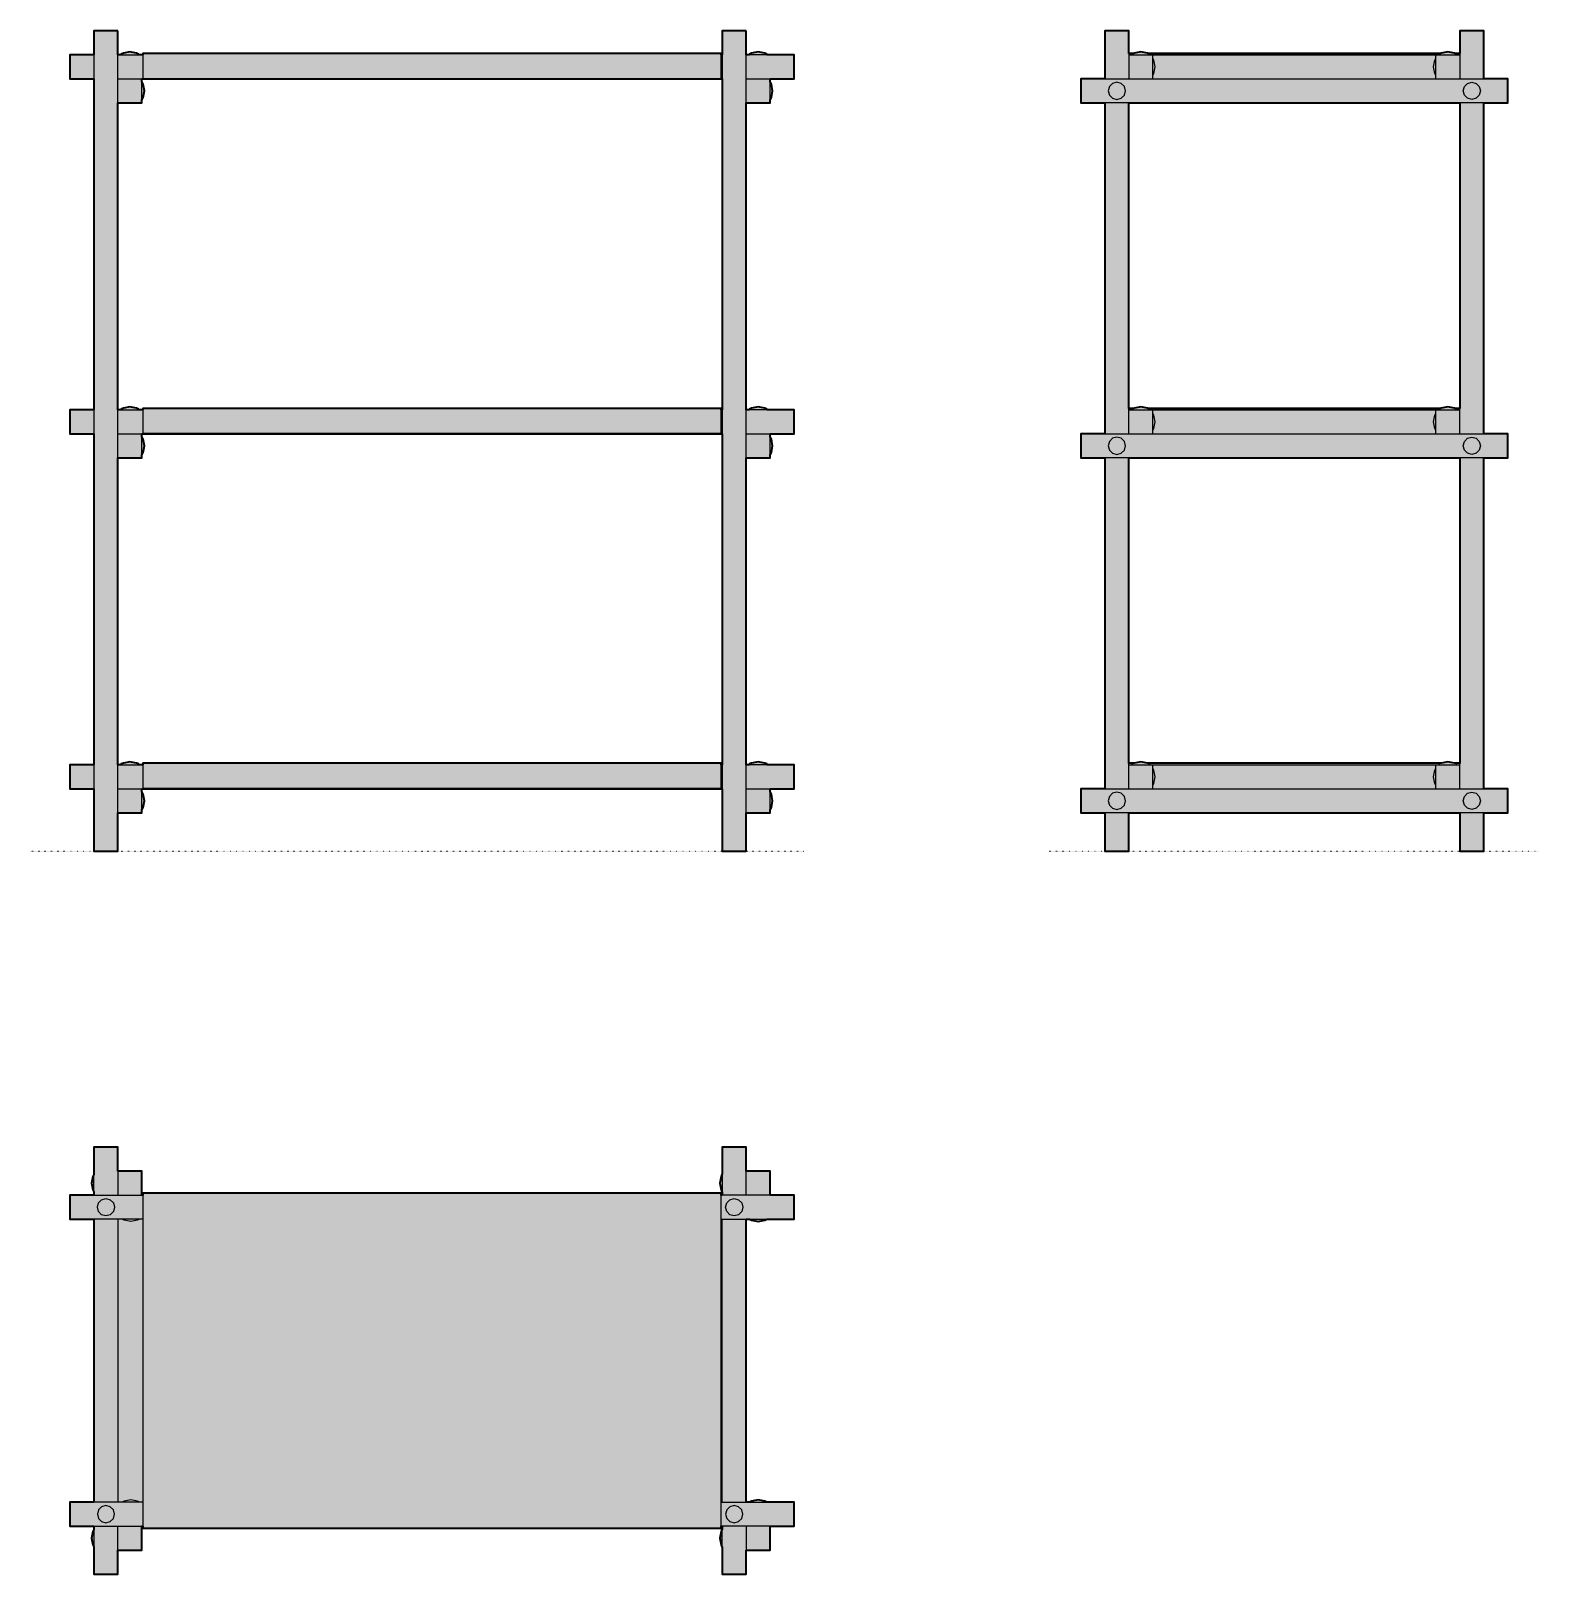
# Model space of a CAD drawing. Header units: millimetres. Extents: x 0 to 1572, y -754 to 855.
import ezdxf

# ---------------------------------------------------------------- set-up
doc = ezdxf.new("R2010")
doc.units = ezdxf.units.MM
doc.linetypes.add('Dots', pattern=[1, 0, -1])
doc.layers.add('Blocks', color=7, linetype='Continuous')
doc.layers.add('Blocks$Fill', color=7, linetype='Continuous', true_color=0xffffff)
for name, color, linetype, lineweight, true_color in [('Blocks$Inner', 7, 'Continuous', 25, 0x007f00), ('Blocks$Outline', 7, 'Continuous', 35, 0xff3f3f), ('Groud', 7, 'Dots', 25, 0x243775)]:
    doc.layers.add(name, color=color, linetype=linetype, lineweight=lineweight, true_color=true_color)

# ---------------------------------------------------------------- blocks, each defined once
blk = doc.blocks.new('Woody Column Low Shelf Side')
at = {"layer": 'Blocks$Fill'}
h = blk.add_hatch(color=256, dxfattribs=at)
h.paths.add_polyline_path([(452.7, 40), (477.7, 40), (477.7, 65), (452.7, 65), (452.7, 410), (477.7, 410), (477.7, 435), (452.7, 435), (452.7, 780), (477.7, 780), (477.7, 805), (452.7, 805), (452.7, 855), (427.7, 855), (427.7, 831.3), (426.7, 831.5), (425.3, 831.5), (422.7, 831.5), (422.1, 831.8), (415.2, 833.1), (408.3, 831.8), (407.7, 831.5), (102.7, 831.5), (102.1, 831.8), (95.2, 833.1), (88.3, 831.8), (87.7, 831.5), (83.7, 831.5), (82.7, 831.3), (82.7, 855), (57.7, 855), (57.7, 805), (32.7, 805), (32.7, 780), (57.7, 780), (57.7, 435), (32.7, 435), (32.7, 410), (57.7, 410), (57.7, 65), (32.7, 65), (32.7, 40), (57.7, 40), (57.7, 0), (82.7, 0), (82.7, 40), (255.2, 40), (427.7, 40), (427.7, 0), (452.7, 0)], flags=0)
h.paths.add_polyline_path([(255.2, 780), (427.7, 780), (427.7, 461.3), (426.7, 461.5), (425.3, 461.5), (422.7, 461.5), (422.1, 461.8), (415.2, 463.1), (408.3, 461.8), (407.7, 461.5), (102.7, 461.5), (102.1, 461.8), (95.2, 463.1), (88.3, 461.8), (87.7, 461.5), (83.7, 461.5), (82.7, 461.3), (82.7, 780)], flags=0)
h.paths.add_polyline_path([(255.2, 410), (427.7, 410), (427.7, 91.3), (426.7, 91.5), (425.3, 91.5), (422.7, 91.5), (422.1, 91.8), (415.2, 93.1), (408.3, 91.8), (407.7, 91.5), (102.7, 91.5), (102.1, 91.8), (95.2, 93.1), (88.3, 91.8), (87.7, 91.5), (83.7, 91.5), (82.7, 91.3), (82.7, 410)], flags=0)
at = {"layer": 'Blocks$Inner'}
for points in [[(57.7, 805), (57.7, 855), (82.7, 855), (82.7, 830), (82.7, 805)], [(452.7, 805), (452.7, 855), (427.7, 855), (427.7, 830), (427.7, 805)], [(82.7, 831.3), (83.7, 831.5), (85.1, 831.5), (87.7, 831.5)], [(82.7, 830), (107.7, 830), (255.2, 830), (402.7, 830), (427.7, 830)], [(86.2, 830), (86.2, 830.8), (88.3, 831.8), (95.2, 833.1), (102.1, 831.8), (104.2, 830.8), (104.2, 830)], [(407.7, 831.5), (255.2, 831.5), (102.7, 831.5)], [(107.7, 805), (107.7, 830)], [(107.7, 808.5), (107.8, 808.5), (108.8, 810.6), (110.1, 817.5), (108.8, 824.4), (107.8, 826.5), (107.7, 826.5)], [(402.7, 808.5), (402.6, 808.5), (401.6, 810.6), (400.3, 817.5), (401.6, 824.4), (402.6, 826.5), (402.7, 826.5)], [(402.7, 805), (402.7, 830)], [(424.2, 830), (424.2, 830.8), (422.1, 831.8), (415.2, 833.1), (408.3, 831.8), (406.2, 830.8), (406.2, 830)], [(427.7, 831.3), (426.7, 831.5), (425.3, 831.5), (422.7, 831.5)], [(57.7, 435), (57.7, 780)], [(82.7, 435), (82.7, 460), (82.7, 780)], [(427.7, 435), (427.7, 460), (427.7, 780)], [(452.7, 435), (452.7, 780)], [(82.7, 461.3), (83.7, 461.5), (85.1, 461.5), (87.7, 461.5)], [(82.7, 460), (107.7, 460), (255.2, 460), (402.7, 460), (427.7, 460)], [(86.2, 460), (86.2, 460.8), (88.3, 461.8), (95.2, 463.1), (102.1, 461.8), (104.2, 460.8), (104.2, 460)], [(407.7, 461.5), (255.2, 461.5), (102.7, 461.5)], [(107.7, 435), (107.7, 460)], [(107.7, 438.5), (107.8, 438.5), (108.8, 440.6), (110.1, 447.5), (108.8, 454.4), (107.8, 456.5), (107.7, 456.5)], [(402.7, 438.5), (402.6, 438.5), (401.6, 440.6), (400.3, 447.5), (401.6, 454.4), (402.6, 456.5), (402.7, 456.5)], [(402.7, 435), (402.7, 460)], [(424.2, 460), (424.2, 460.8), (422.1, 461.8), (415.2, 463.1), (408.3, 461.8), (406.2, 460.8), (406.2, 460)], [(427.7, 461.3), (426.7, 461.5), (425.3, 461.5), (422.7, 461.5)], [(57.7, 65), (57.7, 410)], [(82.7, 65), (82.7, 90), (82.7, 410)], [(427.7, 65), (427.7, 90), (427.7, 410)], [(452.7, 65), (452.7, 410)], [(82.7, 91.3), (83.7, 91.5), (85.1, 91.5), (87.7, 91.5)], [(82.7, 90), (107.7, 90), (255.2, 90), (402.7, 90), (427.7, 90)], [(86.2, 90), (86.2, 90.8), (88.3, 91.8), (95.2, 93.1), (102.1, 91.8), (104.2, 90.8), (104.2, 90)], [(407.7, 91.5), (255.2, 91.5), (102.7, 91.5)], [(107.7, 65), (107.7, 90)], [(107.7, 68.5), (107.8, 68.5), (108.8, 70.6), (110.1, 77.5), (108.8, 84.4), (107.8, 86.5), (107.7, 86.5)], [(402.7, 68.5), (402.6, 68.5), (401.6, 70.6), (400.3, 77.5), (401.6, 84.4), (402.6, 86.5), (402.7, 86.5)], [(402.7, 65), (402.7, 90)], [(424.2, 90), (424.2, 90.8), (422.1, 91.8), (415.2, 93.1), (408.3, 91.8), (406.2, 90.8), (406.2, 90)], [(427.7, 91.3), (426.7, 91.5), (425.3, 91.5), (422.7, 91.5)], [(57.7, 40), (57.7, 0), (82.7, 0), (82.7, 40)], [(427.7, 40), (427.7, 0), (452.7, 0), (452.7, 40)]]:
    blk.add_lwpolyline(points, dxfattribs=at)
for points in [[(255.2, 780), (32.7, 780), (32.7, 805), (82.7, 805), (107.7, 805), (255.2, 805), (402.7, 805), (427.7, 805), (477.7, 805), (477.7, 780)], [(74.7, 784.7), (78, 788), (79.2, 792.5), (78, 797), (74.7, 800.3), (70.2, 801.5), (65.7, 800.3), (62.4, 797), (61.2, 792.5), (62.4, 788), (65.7, 784.7), (70.2, 783.5)], [(435.7, 784.7), (432.4, 788), (431.2, 792.5), (432.4, 797), (435.7, 800.3), (440.2, 801.5), (444.7, 800.3), (448, 797), (449.2, 792.5), (448, 788), (444.7, 784.7), (440.2, 783.5)], [(255.2, 410), (32.7, 410), (32.7, 435), (82.7, 435), (107.7, 435), (255.2, 435), (402.7, 435), (427.7, 435), (477.7, 435), (477.7, 410)], [(74.7, 414.7), (78, 418), (79.2, 422.5), (78, 427), (74.7, 430.3), (70.2, 431.5), (65.7, 430.3), (62.4, 427), (61.2, 422.5), (62.4, 418), (65.7, 414.7), (70.2, 413.5)], [(435.7, 414.7), (432.4, 418), (431.2, 422.5), (432.4, 427), (435.7, 430.3), (440.2, 431.5), (444.7, 430.3), (448, 427), (449.2, 422.5), (448, 418), (444.7, 414.7), (440.2, 413.5)], [(255.2, 40), (32.7, 40), (32.7, 65), (82.7, 65), (107.7, 65), (255.2, 65), (402.7, 65), (427.7, 65), (477.7, 65), (477.7, 40)], [(74.7, 44.7), (78, 48), (79.2, 52.5), (78, 57), (74.7, 60.3), (70.2, 61.5), (65.7, 60.3), (62.4, 57), (61.2, 52.5), (62.4, 48), (65.7, 44.7), (70.2, 43.5)], [(435.7, 44.7), (432.4, 48), (431.2, 52.5), (432.4, 57), (435.7, 60.3), (440.2, 61.5), (444.7, 60.3), (448, 57), (449.2, 52.5), (448, 48), (444.7, 44.7), (440.2, 43.5)]]:
    blk.add_lwpolyline(points, close=True, dxfattribs=at)
at = {"layer": 'Blocks$Outline'}
for points in [[(82.7, 831.3), (82.7, 855), (57.7, 855), (57.7, 805)], [(452.7, 805), (452.7, 855), (427.7, 855), (427.7, 831.3)], [(87.7, 831.5), (85.1, 831.5), (83.7, 831.5), (82.7, 831.3)], [(102.7, 831.5), (102.1, 831.8), (95.2, 833.1), (88.3, 831.8), (87.7, 831.5)], [(407.7, 831.5), (255.2, 831.5), (102.7, 831.5)], [(422.7, 831.5), (422.1, 831.8), (415.2, 833.1), (408.3, 831.8), (407.7, 831.5)], [(427.7, 831.3), (426.7, 831.5), (425.3, 831.5), (422.7, 831.5)], [(57.7, 805), (32.7, 805), (32.7, 780), (57.7, 780)], [(452.7, 780), (477.7, 780), (477.7, 805), (452.7, 805)], [(57.7, 780), (57.7, 435)], [(82.7, 461.3), (82.7, 780)], [(82.7, 780), (255.2, 780)], [(255.2, 780), (427.7, 780)], [(427.7, 780), (427.7, 461.3)], [(452.7, 435), (452.7, 780)], [(87.7, 461.5), (85.1, 461.5), (83.7, 461.5), (82.7, 461.3)], [(102.7, 461.5), (102.1, 461.8), (95.2, 463.1), (88.3, 461.8), (87.7, 461.5)], [(407.7, 461.5), (255.2, 461.5), (102.7, 461.5)], [(422.7, 461.5), (422.1, 461.8), (415.2, 463.1), (408.3, 461.8), (407.7, 461.5)], [(427.7, 461.3), (426.7, 461.5), (425.3, 461.5), (422.7, 461.5)], [(57.7, 435), (32.7, 435), (32.7, 410), (57.7, 410)], [(452.7, 410), (477.7, 410), (477.7, 435), (452.7, 435)], [(57.7, 410), (57.7, 65)], [(82.7, 91.3), (82.7, 410)], [(82.7, 410), (255.2, 410)], [(255.2, 410), (427.7, 410)], [(427.7, 410), (427.7, 91.3)], [(452.7, 65), (452.7, 410)], [(87.7, 91.5), (85.1, 91.5), (83.7, 91.5), (82.7, 91.3)], [(102.7, 91.5), (102.1, 91.8), (95.2, 93.1), (88.3, 91.8), (87.7, 91.5)], [(407.7, 91.5), (255.2, 91.5), (102.7, 91.5)], [(422.7, 91.5), (422.1, 91.8), (415.2, 93.1), (408.3, 91.8), (407.7, 91.5)], [(427.7, 91.3), (426.7, 91.5), (425.3, 91.5), (422.7, 91.5)], [(57.7, 65), (32.7, 65), (32.7, 40), (57.7, 40)], [(452.7, 40), (477.7, 40), (477.7, 65), (452.7, 65)], [(57.7, 40), (57.7, 0), (82.7, 0), (82.7, 40)], [(82.7, 40), (255.2, 40)], [(255.2, 40), (427.7, 40)], [(427.7, 40), (427.7, 0), (452.7, 0), (452.7, 40)]]:
    blk.add_lwpolyline(points, dxfattribs=at)
blk = doc.blocks.new('Woody Column Low Shelf Top')
at = {"layer": 'Blocks$Fill'}
blk.add_hatch(color=256, dxfattribs=at).paths.add_polyline_path([(726.5, 320), (755, 320), (755, 345), (730, 345), (730, 370), (705, 370), (705, 395), (680, 395), (680, 366.5), (679.7, 366.5), (678.7, 364.4), (677.4, 357.5), (678.7, 350.6), (679.7, 348.5), (680, 348.5), (680, 345), (679, 345), (679, 346.7), (679, 347), (377.5, 347), (76, 347), (76, 346.7), (76, 345), (75, 345), (75, 370), (50, 370), (50, 395), (25, 395), (25, 366.5), (24.7, 366.5), (23.7, 364.4), (22.4, 357.5), (23.7, 350.6), (24.7, 348.5), (25, 348.5), (25, 345), (0, 345), (0, 320), (25, 320), (25, 25), (0, 25), (0, 0), (25, 0), (25, -3.5), (24.7, -3.5), (23.7, -5.6), (22.4, -12.5), (23.7, -19.4), (24.7, -21.5), (25, -21.5), (25, -50), (50, -50), (50, -25), (75, -25), (75, 0), (76, 0), (76, -2), (377.5, -2), (679, -2), (679, -1.7), (679, 0), (680, 0), (680, -3.5), (679.7, -3.5), (678.7, -5.6), (677.4, -12.5), (678.7, -19.4), (679.7, -21.5), (680, -21.5), (680, -50), (705, -50), (705, -25), (730, -25), (730, 0), (755, 0), (755, 25), (726.5, 25), (726.5, 25.1), (724.4, 26.1), (717.5, 27.4), (710.6, 26.1), (708.5, 25.1), (708.5, 25), (705, 25), (705, 320), (708.5, 320), (708.5, 319.9), (710.6, 318.9), (717.5, 317.6), (724.4, 318.9), (726.5, 319.9)], flags=0)
at = {"layer": 'Blocks$Inner'}
for points in [[(25, 345), (25, 395), (50, 395), (50, 370), (50, 345), (75, 345)], [(705, 345), (705, 370), (705, 395), (680, 395), (680, 345)], [(25, 348.5), (24.7, 348.5), (23.7, 350.6), (22.4, 357.5), (23.7, 364.4), (24.7, 366.5), (25, 366.5)], [(76, 345), (75, 345), (75, 370), (50, 370)], [(680, 348.5), (679.7, 348.5), (678.7, 350.6), (677.4, 357.5), (678.7, 364.4), (679.7, 366.5), (680, 366.5)], [(730, 345), (730, 370), (705, 370)], [(76, 320), (0, 320), (0, 345), (50, 345)], [(679, 320), (755, 320), (755, 345), (730, 345), (705, 345), (679, 345)], [(25, 320), (25, 172.5), (25, 25)], [(50, 320), (50, 172.5), (50, 25)], [(72.3, 320), (72.3, 319.9), (70.2, 318.9), (63.3, 317.6), (56.4, 318.9), (54.3, 319.9), (54.3, 320)], [(680, 25), (680, 172.5), (680, 320)], [(705, 25), (705, 172.5), (705, 320)], [(726.5, 320), (726.5, 319.9), (724.4, 318.9), (717.5, 317.6), (710.6, 318.9), (708.5, 319.9), (708.5, 320)], [(76, 25), (0, 25), (0, 0), (50, 0)], [(72.3, 25), (72.3, 25.1), (70.2, 26.1), (63.3, 27.4), (56.4, 26.1), (54.3, 25.1), (54.3, 25)], [(679, 25), (755, 25), (755, 0), (730, 0), (705, 0), (679, 0)], [(726.5, 25), (726.5, 25.1), (724.4, 26.1), (717.5, 27.4), (710.6, 26.1), (708.5, 25.1), (708.5, 25)], [(25, 0), (25, -50), (50, -50), (50, -25), (50, 0), (75, 0)], [(76, 0), (75, 0), (75, -25), (50, -25)], [(705, 0), (705, -25), (705, -50), (680, -50), (680, 0)], [(730, 0), (730, -25), (705, -25)], [(25, -3.5), (24.7, -3.5), (23.7, -5.6), (22.4, -12.5), (23.7, -19.4), (24.7, -21.5), (25, -21.5)], [(680, -3.5), (679.7, -3.5), (678.7, -5.6), (677.4, -12.5), (678.7, -19.4), (679.7, -21.5), (680, -21.5)]]:
    blk.add_lwpolyline(points, dxfattribs=at)
for points in [[(29.7, 337), (33, 340.3), (37.5, 341.5), (42, 340.3), (45.3, 337), (46.5, 332.5), (45.3, 328), (42, 324.7), (37.5, 323.5), (33, 324.7), (29.7, 328), (28.5, 332.5)], [(679, 347), (377.5, 347), (76, 347), (76, 346.7), (76, 346.1), (76, 345.2), (76, 344), (76, 342.6), (76, 172.5), (76, 2.4), (76, 1), (76, -0.2), (76, -1.1), (76, -1.7), (76, -2), (377.5, -2), (679, -2), (679, -1.7), (679, -1.1), (679, -0.2), (679, 1), (679, 2.4), (679, 172.5), (679, 342.6), (679, 344), (679, 345.2), (679, 346.1), (679, 346.7)], [(697, 324.7), (692.5, 323.5), (688, 324.7), (684.7, 328), (683.5, 332.5), (684.7, 337), (688, 340.3), (692.5, 341.5), (697, 340.3), (700.3, 337), (701.5, 332.5), (700.3, 328)], [(29.7, 8), (33, 4.7), (37.5, 3.5), (42, 4.7), (45.3, 8), (46.5, 12.5), (45.3, 17), (42, 20.3), (37.5, 21.5), (33, 20.3), (29.7, 17), (28.5, 12.5)], [(697, 20.3), (692.5, 21.5), (688, 20.3), (684.7, 17), (683.5, 12.5), (684.7, 8), (688, 4.7), (692.5, 3.5), (697, 4.7), (700.3, 8), (701.5, 12.5), (700.3, 17)]]:
    blk.add_lwpolyline(points, close=True, dxfattribs=at)
at = {"layer": 'Blocks$Outline'}
for points in [[(50, 370), (50, 395), (25, 395), (25, 366.5)], [(705, 370), (705, 395), (680, 395), (680, 366.5)], [(25, 366.5), (24.7, 366.5), (23.7, 364.4), (22.4, 357.5), (23.7, 350.6), (24.7, 348.5), (25, 348.5)], [(76, 345), (75, 345), (75, 370), (50, 370)], [(680, 366.5), (679.7, 366.5), (678.7, 364.4), (677.4, 357.5), (678.7, 350.6), (679.7, 348.5), (680, 348.5)], [(730, 345), (730, 370), (705, 370)], [(25, 345), (0, 345), (0, 320), (25, 320)], [(25, 348.5), (25, 345)], [(377.5, 347), (76, 347), (76, 346.7), (76, 346.1), (76, 345.2), (76, 345)], [(679, 346.7), (679, 347), (377.5, 347)], [(679, 345), (679, 345.2), (679, 346.1), (679, 346.7)], [(680, 345), (679, 345)], [(680, 348.5), (680, 345)], [(726.5, 320), (755, 320), (755, 345), (730, 345)], [(25, 320), (25, 172.5), (25, 25)], [(705, 25), (705, 172.5), (705, 320)], [(705, 320), (708.5, 320)], [(708.5, 320), (708.5, 319.9), (710.6, 318.9), (717.5, 317.6), (724.4, 318.9), (726.5, 319.9), (726.5, 320)], [(25, 25), (0, 25), (0, 0), (25, 0)], [(708.5, 25), (705, 25)], [(726.5, 25), (726.5, 25.1), (724.4, 26.1), (717.5, 27.4), (710.6, 26.1), (708.5, 25.1), (708.5, 25)], [(730, 0), (755, 0), (755, 25), (726.5, 25)], [(25, 0), (25, -3.5)], [(50, -25), (75, -25), (75, 0), (76, 0)], [(76, 0), (76, -0.2), (76, -1.1), (76, -1.7), (76, -2), (377.5, -2)], [(679, -1.7), (679, -1.1), (679, -0.2), (679, 0)], [(679, 0), (680, 0)], [(680, 0), (680, -3.5)], [(705, -25), (730, -25), (730, 0)], [(25, -3.5), (24.7, -3.5), (23.7, -5.6), (22.4, -12.5), (23.7, -19.4), (24.7, -21.5), (25, -21.5)], [(377.5, -2), (679, -2), (679, -1.7)], [(680, -3.5), (679.7, -3.5), (678.7, -5.6), (677.4, -12.5), (678.7, -19.4), (679.7, -21.5), (680, -21.5)], [(25, -21.5), (25, -50), (50, -50), (50, -25)], [(680, -21.5), (680, -50), (705, -50), (705, -25)]]:
    blk.add_lwpolyline(points, dxfattribs=at)
blk = doc.blocks.new('Woody Column Low Shelf Front')
at = {"layer": 'Blocks$Fill'}
h = blk.add_hatch(color=256, dxfattribs=at)
h.paths.add_polyline_path([(770.8, 65), (795.8, 65), (795.8, 90), (767.3, 90), (767.3, 90.8), (765.2, 91.8), (758.3, 93.1), (751.4, 91.8), (749.3, 90.8), (749.3, 90), (745.8, 90), (745.8, 410), (770.8, 410), (770.8, 413.5), (771.1, 413.5), (772.1, 415.6), (773.3, 422.5), (772.1, 429.4), (771.1, 431.5), (770.8, 431.5), (770.8, 435), (795.8, 435), (795.8, 460), (767.3, 460), (767.3, 460.8), (765.2, 461.8), (758.3, 463.1), (751.4, 461.8), (749.3, 460.8), (749.3, 460), (745.8, 460), (745.8, 780), (770.8, 780), (770.8, 783.5), (771.1, 783.5), (772.1, 785.6), (773.3, 792.5), (772.1, 799.4), (771.1, 801.5), (770.8, 801.5), (770.8, 805), (795.8, 805), (795.8, 830), (767.3, 830), (767.3, 830.8), (765.2, 831.8), (758.3, 833.1), (751.4, 831.8), (749.3, 830.8), (749.3, 830), (745.8, 830), (745.8, 855), (720.8, 855), (720.8, 830), (719.8, 830), (719.8, 831.5), (116.8, 831.5), (116.8, 831.2), (116.8, 830), (112.3, 830), (112.3, 830.8), (110.2, 831.8), (103.3, 833.1), (96.4, 831.8), (94.2, 830.8), (94.2, 830), (90.8, 830), (90.8, 855), (65.8, 855), (65.8, 830), (40.8, 830), (40.8, 805), (65.8, 805), (65.8, 460), (40.8, 460), (40.8, 435), (65.8, 435), (65.8, 90), (40.8, 90), (40.8, 65), (65.8, 65), (65.8, 0), (90.8, 0), (90.8, 40), (115.8, 40), (115.8, 43.5), (116.1, 43.5), (117, 45.6), (118.3, 52.5), (117, 59.4), (116.1, 61.5), (115.8, 61.5), (115.8, 65), (720.8, 65), (720.8, 0), (745.8, 0), (745.8, 40), (770.8, 40), (770.8, 43.5), (771.1, 43.5), (772.1, 45.6), (773.3, 52.5), (772.1, 59.4), (771.1, 61.5), (770.8, 61.5)], flags=0)
h.paths.add_polyline_path([(90.8, 410), (115.8, 410), (115.8, 413.5), (116.1, 413.5), (117, 415.6), (118.3, 422.5), (117, 429.4), (116.1, 431.5), (115.8, 431.5), (115.8, 435), (720.8, 435), (720.8, 90), (719.8, 90), (719.8, 91.5), (116.8, 91.5), (116.8, 91.2), (116.8, 90), (112.3, 90), (112.3, 90.8), (110.2, 91.8), (103.3, 93.1), (96.4, 91.8), (94.2, 90.8), (94.2, 90), (90.8, 90), (90.8, 410)], flags=0)
h.paths.add_polyline_path([(90.8, 780), (115.8, 780), (115.8, 783.5), (116.1, 783.5), (117, 785.6), (118.3, 792.5), (117, 799.4), (116.1, 801.5), (115.8, 801.5), (115.8, 805), (720.8, 805), (720.8, 460), (719.8, 460), (719.8, 461.5), (116.8, 461.5), (116.8, 461.2), (116.8, 460), (112.3, 460), (112.3, 460.8), (110.2, 461.8), (103.3, 463.1), (96.4, 461.8), (94.2, 460.8), (94.2, 460), (90.8, 460)], flags=0)
at = {"layer": 'Blocks$Inner'}
for points in [[(90.8, 855), (65.8, 855), (65.8, 0), (90.8, 0), (90.8, 40), (90.8, 65), (90.8, 410), (90.8, 435), (90.8, 780), (90.8, 805)], [(745.8, 855), (720.8, 855), (720.8, 0), (745.8, 0), (745.8, 40), (745.8, 65), (745.8, 410), (745.8, 435), (745.8, 780), (745.8, 805)], [(719.8, 831.5), (116.8, 831.5), (116.8, 831.2), (116.8, 830.6), (116.8, 829.7), (116.8, 828.5), (116.8, 805.5), (719.8, 805.5), (719.8, 828.5), (719.8, 829.7), (719.8, 830.6), (719.8, 831.2)], [(719.8, 461.5), (116.8, 461.5), (116.8, 461.2), (116.8, 460.6), (116.8, 459.7), (116.8, 458.5), (116.8, 435.5), (719.8, 435.5), (719.8, 458.5), (719.8, 459.7), (719.8, 460.6), (719.8, 461.2)], [(719.8, 91.5), (116.8, 91.5), (116.8, 91.2), (116.8, 90.6), (116.8, 89.7), (116.8, 88.5), (116.8, 65.5), (719.8, 65.5), (719.8, 88.5), (719.8, 89.7), (719.8, 90.6), (719.8, 91.2)]]:
    blk.add_lwpolyline(points, close=True, dxfattribs=at)
for points in [[(65.8, 805), (40.8, 805), (40.8, 830), (65.8, 830)], [(90.8, 830), (116.8, 830)], [(94.2, 830), (94.2, 830.8), (96.4, 831.8), (103.3, 833.1), (110.2, 831.8), (112.3, 830.8), (112.3, 830)], [(719.8, 830), (720.8, 830)], [(745.8, 805), (770.8, 805), (795.8, 805), (795.8, 830), (745.8, 830)], [(749.3, 830), (749.3, 830.8), (751.4, 831.8), (758.3, 833.1), (765.2, 831.8), (767.3, 830.8), (767.3, 830)], [(90.8, 780), (115.8, 780), (115.8, 805)], [(90.8, 805), (115.8, 805), (720.8, 805)], [(745.8, 780), (770.8, 780), (770.8, 805)], [(115.8, 783.5), (116.1, 783.5), (117, 785.6), (118.3, 792.5), (117, 799.4), (116.1, 801.5), (115.8, 801.5)], [(770.8, 783.5), (771.1, 783.5), (772.1, 785.6), (773.3, 792.5), (772.1, 799.4), (771.1, 801.5), (770.8, 801.5)], [(65.8, 435), (40.8, 435), (40.8, 460), (65.8, 460)], [(90.8, 460), (116.8, 460)], [(94.2, 460), (94.2, 460.8), (96.4, 461.8), (103.3, 463.1), (110.2, 461.8), (112.3, 460.8), (112.3, 460)], [(719.8, 460), (720.8, 460)], [(745.8, 435), (770.8, 435), (795.8, 435), (795.8, 460), (745.8, 460)], [(749.3, 460), (749.3, 460.8), (751.4, 461.8), (758.3, 463.1), (765.2, 461.8), (767.3, 460.8), (767.3, 460)], [(90.8, 410), (115.8, 410), (115.8, 435)], [(90.8, 435), (115.8, 435), (720.8, 435)], [(745.8, 410), (770.8, 410), (770.8, 435)], [(115.8, 413.5), (116.1, 413.5), (117, 415.6), (118.3, 422.5), (117, 429.4), (116.1, 431.5), (115.8, 431.5)], [(770.8, 413.5), (771.1, 413.5), (772.1, 415.6), (773.3, 422.5), (772.1, 429.4), (771.1, 431.5), (770.8, 431.5)], [(65.8, 65), (40.8, 65), (40.8, 90), (65.8, 90)], [(90.8, 90), (116.8, 90)], [(94.2, 90), (94.2, 90.8), (96.4, 91.8), (103.3, 93.1), (110.2, 91.8), (112.3, 90.8), (112.3, 90)], [(719.8, 90), (720.8, 90)], [(745.8, 65), (770.8, 65), (795.8, 65), (795.8, 90), (745.8, 90)], [(749.3, 90), (749.3, 90.8), (751.4, 91.8), (758.3, 93.1), (765.2, 91.8), (767.3, 90.8), (767.3, 90)], [(90.8, 40), (115.8, 40), (115.8, 65)], [(90.8, 65), (115.8, 65), (720.8, 65)], [(745.8, 40), (770.8, 40), (770.8, 65)], [(115.8, 43.5), (116.1, 43.5), (117, 45.6), (118.3, 52.5), (117, 59.4), (116.1, 61.5), (115.8, 61.5)], [(770.8, 43.5), (771.1, 43.5), (772.1, 45.6), (773.3, 52.5), (772.1, 59.4), (771.1, 61.5), (770.8, 61.5)]]:
    blk.add_lwpolyline(points, dxfattribs=at)
at = {"layer": 'Blocks$Outline'}
for points in [[(90.8, 855), (65.8, 855), (65.8, 830)], [(90.8, 830), (90.8, 855)], [(745.8, 855), (720.8, 855), (720.8, 830)], [(745.8, 830), (745.8, 855)], [(65.8, 830), (40.8, 830), (40.8, 805), (65.8, 805)], [(94.2, 830), (90.8, 830)], [(112.3, 830), (112.3, 830.8), (110.2, 831.8), (103.3, 833.1), (96.4, 831.8), (94.2, 830.8), (94.2, 830)], [(116.8, 830), (112.3, 830)], [(719.8, 831.5), (116.8, 831.5), (116.8, 831.2), (116.8, 830.6), (116.8, 830)], [(719.8, 830), (719.8, 830.6), (719.8, 831.2), (719.8, 831.5)], [(720.8, 830), (719.8, 830)], [(749.3, 830), (745.8, 830)], [(767.3, 830), (767.3, 830.8), (765.2, 831.8), (758.3, 833.1), (751.4, 831.8), (749.3, 830.8), (749.3, 830)], [(770.8, 805), (795.8, 805), (795.8, 830), (767.3, 830)], [(65.8, 805), (65.8, 460)], [(115.8, 801.5), (115.8, 805)], [(115.8, 805), (720.8, 805)], [(720.8, 805), (720.8, 460)], [(770.8, 801.5), (770.8, 805)], [(115.8, 783.5), (116.1, 783.5), (117, 785.6), (118.3, 792.5), (117, 799.4), (116.1, 801.5), (115.8, 801.5)], [(770.8, 783.5), (771.1, 783.5), (772.1, 785.6), (773.3, 792.5), (772.1, 799.4), (771.1, 801.5), (770.8, 801.5)], [(90.8, 780), (115.8, 780), (115.8, 783.5)], [(90.8, 460), (90.8, 780)], [(745.8, 780), (770.8, 780), (770.8, 783.5)], [(745.8, 460), (745.8, 780)], [(65.8, 460), (40.8, 460), (40.8, 435), (65.8, 435)], [(94.2, 460), (90.8, 460)], [(112.3, 460), (112.3, 460.8), (110.2, 461.8), (103.3, 463.1), (96.4, 461.8), (94.2, 460.8), (94.2, 460)], [(116.8, 460), (112.3, 460)], [(719.8, 461.5), (116.8, 461.5), (116.8, 461.2), (116.8, 460.6), (116.8, 460)], [(719.8, 460), (719.8, 460.6), (719.8, 461.2), (719.8, 461.5)], [(720.8, 460), (719.8, 460)], [(749.3, 460), (745.8, 460)], [(767.3, 460), (767.3, 460.8), (765.2, 461.8), (758.3, 463.1), (751.4, 461.8), (749.3, 460.8), (749.3, 460)], [(770.8, 435), (795.8, 435), (795.8, 460), (767.3, 460)], [(65.8, 435), (65.8, 90)], [(115.8, 431.5), (115.8, 435)], [(115.8, 435), (720.8, 435)], [(720.8, 435), (720.8, 90)], [(770.8, 431.5), (770.8, 435)], [(115.8, 413.5), (116.1, 413.5), (117, 415.6), (118.3, 422.5), (117, 429.4), (116.1, 431.5), (115.8, 431.5)], [(770.8, 413.5), (771.1, 413.5), (772.1, 415.6), (773.3, 422.5), (772.1, 429.4), (771.1, 431.5), (770.8, 431.5)], [(90.8, 410), (115.8, 410), (115.8, 413.5)], [(90.8, 90), (90.8, 410), (90.8, 410)], [(745.8, 410), (770.8, 410), (770.8, 413.5)], [(745.8, 90), (745.8, 410), (745.8, 410)], [(65.8, 90), (40.8, 90), (40.8, 65), (65.8, 65)], [(94.2, 90), (90.8, 90)], [(112.3, 90), (112.3, 90.8), (110.2, 91.8), (103.3, 93.1), (96.4, 91.8), (94.2, 90.8), (94.2, 90)], [(116.8, 90), (112.3, 90)], [(719.8, 91.5), (116.8, 91.5), (116.8, 91.2), (116.8, 90.6), (116.8, 90)], [(719.8, 90), (719.8, 90.6), (719.8, 91.2), (719.8, 91.5)], [(720.8, 90), (719.8, 90)], [(749.3, 90), (745.8, 90)], [(767.3, 90), (767.3, 90.8), (765.2, 91.8), (758.3, 93.1), (751.4, 91.8), (749.3, 90.8), (749.3, 90)], [(770.8, 65), (795.8, 65), (795.8, 90), (767.3, 90)], [(65.8, 65), (65.8, 0), (90.8, 0), (90.8, 40)], [(115.8, 61.5), (115.8, 65)], [(115.8, 65), (720.8, 65)], [(720.8, 65), (720.8, 0), (745.8, 0), (745.8, 40)], [(770.8, 61.5), (770.8, 65)], [(115.8, 43.5), (116.1, 43.5), (117, 45.6), (118.3, 52.5), (117, 59.4), (116.1, 61.5), (115.8, 61.5)], [(770.8, 43.5), (771.1, 43.5), (772.1, 45.6), (773.3, 52.5), (772.1, 59.4), (771.1, 61.5), (770.8, 61.5)], [(90.8, 40), (115.8, 40), (115.8, 43.5)], [(745.8, 40), (770.8, 40), (770.8, 43.5)]]:
    blk.add_lwpolyline(points, dxfattribs=at)

msp = doc.modelspace()

# ---------------------------------------------------------------- linework, layer by layer
at = {"layer": 'Groud'}
for points in [[(0, 0), (805.6, 0)], [(1062, 0), (1572.4, 0)]]:
    msp.add_lwpolyline(points, dxfattribs=at)

# ---------------------------------------------------------------- block references
at = {"layer": 'Blocks'}
for name, p in [('Woody Column Low Shelf Front', (0, 0)), ('Woody Column Low Shelf Side', (1062, 0)), ('Woody Column Low Shelf Top', (40.8, -703.7))]:
    msp.add_blockref(name, p, dxfattribs=at)

doc.saveas('drawing.dxf')
